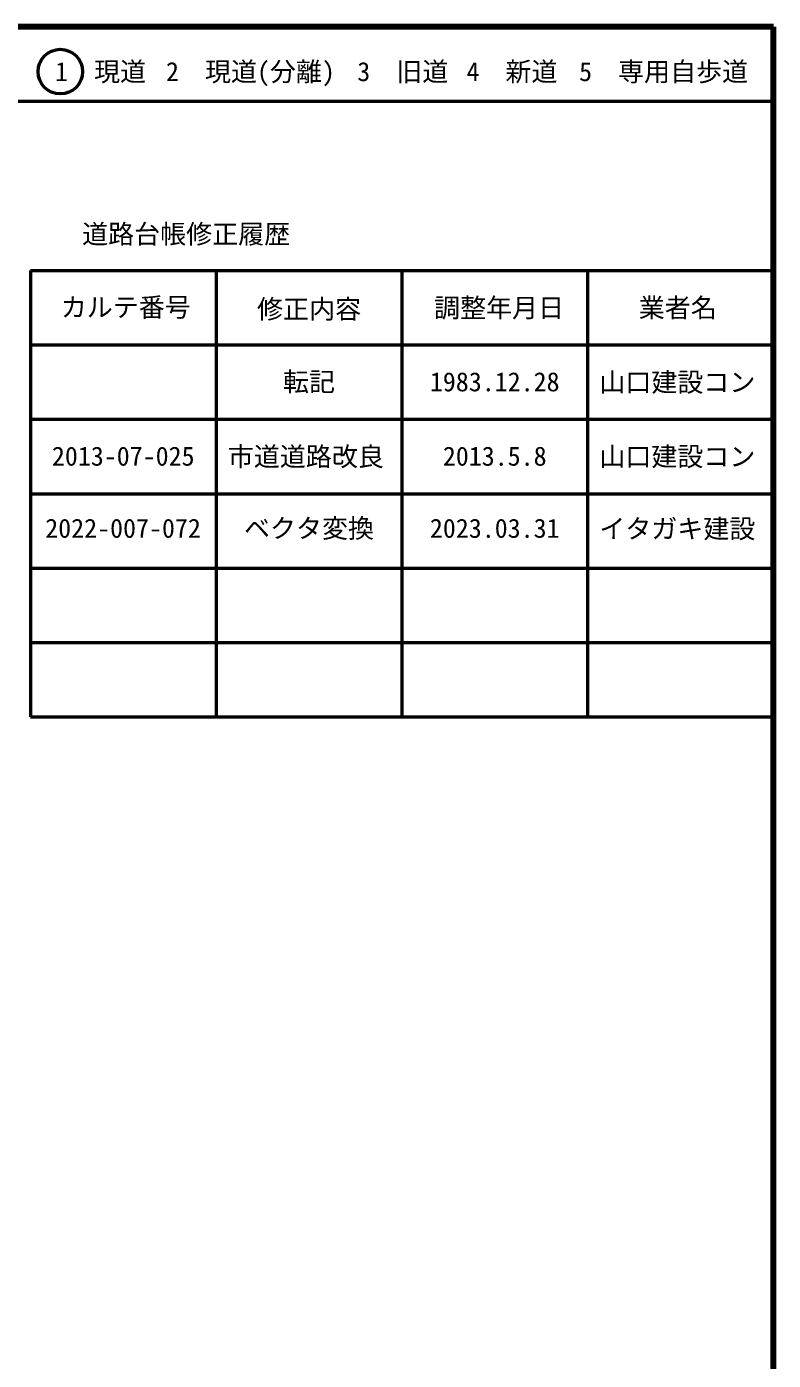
# Model space of a CAD drawing. Units: millimetres, scale not verified. Extents: x 40000 to 680000, y 20000 to 380000.
# Drawn here: x 579500 to 680000, y 200656 to 380000 of the extents above; entities that cross this region are included whole.
import ezdxf
from ezdxf.enums import TextEntityAlignment as Align

# ---------------------------------------------------------------- set-up
doc = ezdxf.new("R2010")
doc.units = ezdxf.units.MM
doc.header["$LTSCALE"] = 1000
for name, color, linetype, lineweight in [('M-TTL', 2, 'Continuous', 140), ('M-TTL-FRAM', 2, 'Continuous', 50), ('M-TTL-LINE', 7, 'Continuous', 50)]:
    doc.layers.add(name, color=color, linetype=linetype, lineweight=lineweight)
doc.layers.add('M-TTL-TXT', color=7, linetype='Continuous')
doc.styles.add('ＭＳ ゴシック', font='')
doc.styles.get('ＭＳ ゴシック').set_extended_font_data('MS Gothic')

msp = doc.modelspace()

# ---------------------------------------------------------------- linework, layer by layer
at = {"layer": 'M-TTL'}
for p, q in [((680000, 380000), (40000, 380000)), ((680000, 20000), (680000, 380000))]:
    msp.add_line(p, q, dxfattribs=at)
at = {"layer": 'M-TTL-FRAM'}
for p, q in [((580000, 347197), (580000, 287197)), ((580000, 347197), (680000, 347197)), ((580000, 287197), (680000, 287197))]:
    msp.add_line(p, q, dxfattribs=at)
at = {"layer": 'M-TTL-LINE'}
for p, q in [((40000, 370000), (680000, 370000)), ((605000, 347197), (605000, 287197)), ((630000, 347197), (630000, 287197)), ((655000, 347197), (655000, 287197)), ((580000, 337197), (680000, 337197)), ((580000, 327197), (680000, 327197)), ((580000, 317197), (680000, 317197)), ((580000, 307197), (680000, 307197)), ((580000, 297197), (680000, 297197))]:
    msp.add_line(p, q, dxfattribs=at)
msp.add_circle((584031, 373958), 3000, dxfattribs=at)

# ---------------------------------------------------------------- texts
at = {"layer": 'M-TTL-TXT', "style": 'ＭＳ ゴシック'}
for s, p in [('1\u3000現道', (589448, 373958)), ('2\u3000現道(分離)', (609619, 373958)), ('3\u3000旧道', (630121, 373958)), ('4\u3000新道', (644824, 373958)), ('5\u3000専用自歩道', (665228, 373958)), ('道路台帳修正履歴', (600968, 352113)), ('カルテ番号', (592839, 342277)), ('修正内容', (617509, 342023)), ('調整年月日', (643089, 342197)), ('業者名', (667134, 342197)), ('転記', (617500, 332245)), ('山口建設コン', (667077, 332189)), ('1983.12.28', (642500, 332245)), ('2013-07-025', (592500, 322245)), ('市道道路改良', (617077, 322189)), ('2013.5.8', (642500, 322245)), ('山口建設コン', (667077, 322189))]:
    msp.add_text(s, height=2566, dxfattribs=at).set_placement(p, align=Align.MIDDLE_CENTER)
for s, p in [('ベクタ変換', (617500, 310495)), ('イタガキ建設', (667077, 310439)), ('2023.03.31', (642500, 310495))]:
    msp.add_text(s, height=2566, dxfattribs=at).set_placement(p, align=Align.BOTTOM_CENTER)
msp.add_text('2022-007-072', height=2566, dxfattribs=at).set_placement((582000, 310495), align=Align.BOTTOM_LEFT)

doc.saveas('drawing.dxf')
